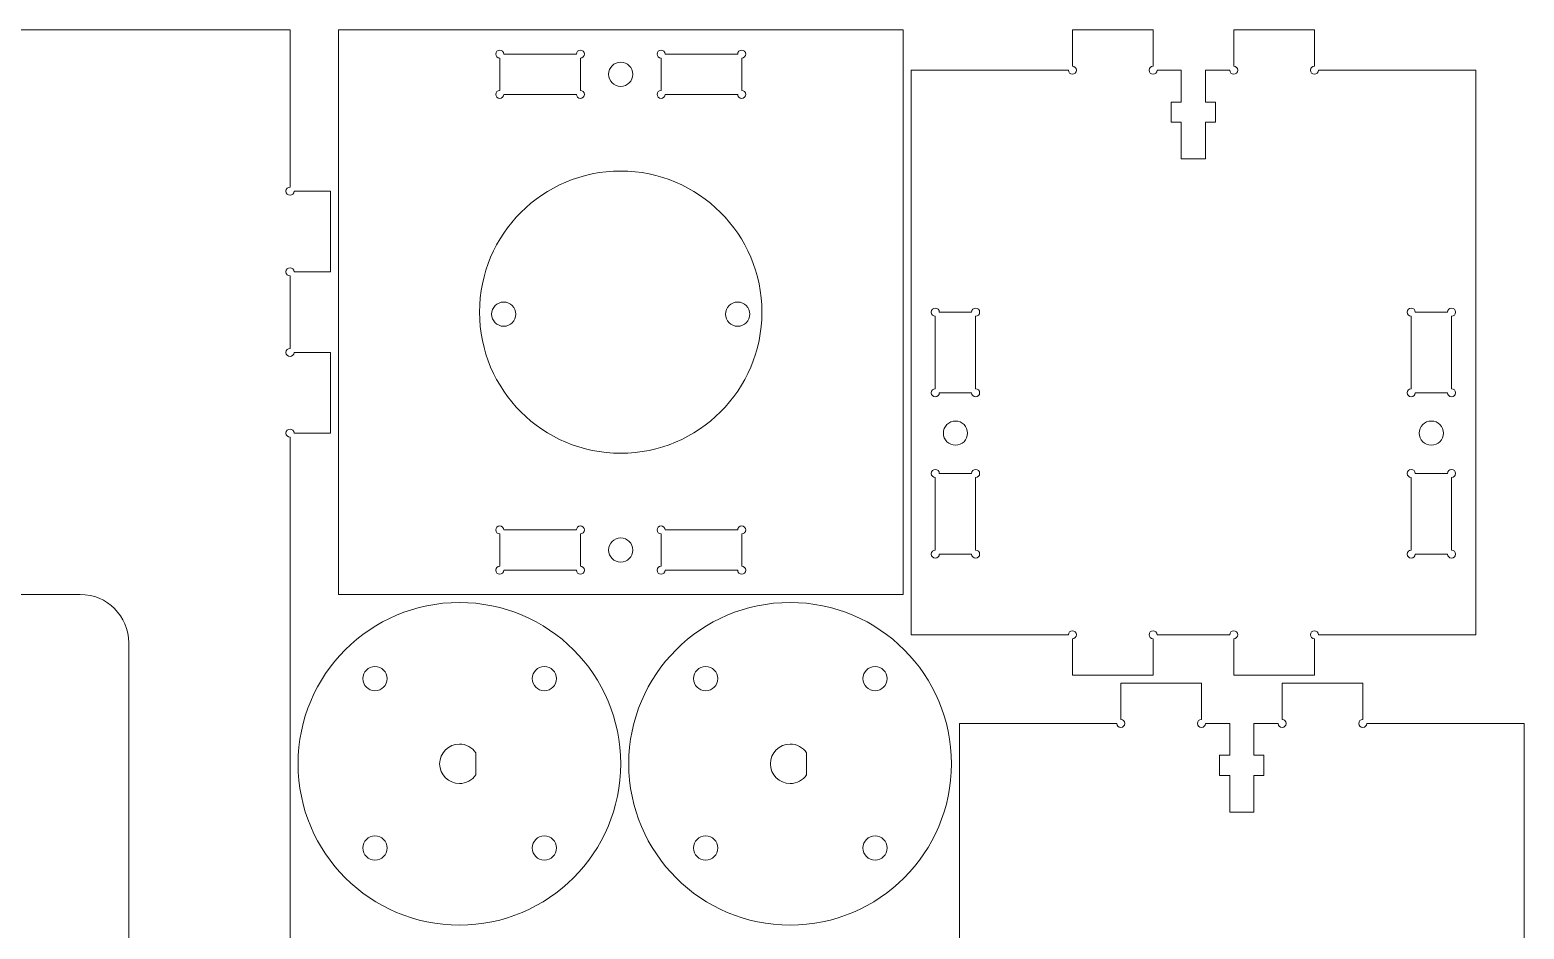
# Model space of a CAD drawing. Header units: millimetres. Extents: x -299 to 126, y -142 to 149.
# Drawn here: x -63.2 to 122, y 37.5 to 149 of the extents above; entities that cross this region are included whole.
import ezdxf

# ---------------------------------------------------------------- set-up
doc = ezdxf.new("R2010")
doc.units = ezdxf.units.MM
doc.header["$MEASUREMENT"] = 0
doc.layers.add('Layer 1', color=7, linetype='Continuous')

msp = doc.modelspace()

# ---------------------------------------------------------------- linework, layer by layer
at = {"layer": 'Layer 1', "color": 250, "lineweight": 9}
for centre, major_axis in [((-4.5, 113.75), (0, 1.5)), ((24.5, 113.75), (0, 1.5)), ((-10, 58), (0, 20)), ((31, 58), (0, 20)), ((-20.4651, 68.5612), (0, 1.5)), ((0.5349, 68.5612), (0, 1.5)), ((20.5349, 68.5612), (0, 1.5)), ((41.5349, 68.5612), (0, 1.5)), ((-20.4651, 47.5612), (0, 1.5)), ((0.5349, 47.5612), (0, 1.5)), ((20.5349, 47.5612), (0, 1.5)), ((41.5349, 47.5612), (0, 1.5))]:
    msp.add_ellipse(centre, major_axis=major_axis, ratio=1, dxfattribs=at)
for points, knots in [([(-156, -135), (-156, -135), (-144.599, -135), (-144.599, -135), (-144.599, -135), (-144.599, -135), (-139, -135), (-139, -135), (-139, -135), (-139, -135), (-136.5, -135), (-136.5, -135), (-136.5, -135), (-136.5, -135), (-133.5, -135), (-133.5, -135), (-133.5, -135), (-133.5, -135), (-131, -135), (-131, -135), (-131, -135), (-131, -135), (-124, -135), (-124, -135), (-124, -135), (-124, -135), (-121.5, -135), (-121.5, -135), (-121.5, -135), (-121.5, -135), (-101.5, -135), (-101.5, -135), (-101.5, -135), (-101.5, -135), (-85.5, -135), (-85.5, -135), (-85.5, -135), (-85.5, -135), (-65.5, -135), (-65.5, -135), (-65.5, -135), (-65.5, -135), (-31, -135), (-31, -135), (-31, -135), (-31, -135), (-31, -124), (-31, -124), (-31, -124), (-31, -124), (-31, -118), (-31, -118), (-31, -118), (-31, -118), (-31, -117), (-31, -117), (-31, -117), (-31, -117), (-31, -115.5), (-31, -115.5), (-31, -115.5), (-31.2761, -115.5), (-31.5, -115.2761), (-31.5, -115), (-31.5, -115), (-31.5, -114.7239), (-31.2761, -114.5), (-31, -114.5), (-31, -114.5), (-30.7239, -114.5), (-30.5, -114.7239), (-30.5, -115), (-30.5, -115), (-30.5, -115), (-26, -115), (-26, -115), (-26, -115), (-26, -115), (-26, -105), (-26, -105), (-26, -105), (-26, -105), (-30.5, -105), (-30.5, -105), (-30.5, -105), (-30.5, -105.2761), (-30.7239, -105.5), (-31, -105.5), (-31, -105.5), (-31.2761, -105.5), (-31.5, -105.2761), (-31.5, -105), (-31.5, -105), (-31.5, -104.7239), (-31.2761, -104.5), (-31, -104.5), (-31, -104.5), (-31, -104.5), (-31, -103), (-31, -103), (-31, -103), (-31, -103), (-31, -101.5), (-31, -101.5), (-31, -101.5), (-31, -101.5), (-31, -98.5), (-31, -98.5), (-31, -98.5), (-31, -98.5), (-31, -97), (-31, -97), (-31, -97), (-31, -97), (-31, -95.5), (-31, -95.5), (-31, -95.5), (-31.2761, -95.5), (-31.5, -95.2761), (-31.5, -95), (-31.5, -95), (-31.5, -94.7239), (-31.2761, -94.5), (-31, -94.5), (-31, -94.5), (-30.7239, -94.5), (-30.5, -94.7239), (-30.5, -95), (-30.5, -95), (-30.5, -95), (-26, -95), (-26, -95), (-26, -95), (-26, -95), (-26, -85), (-26, -85), (-26, -85), (-26, -85), (-30.5, -85), (-30.5, -85), (-30.5, -85), (-30.5, -85.2761), (-30.7239, -85.5), (-31, -85.5), (-31, -85.5), (-31.2761, -85.5), (-31.5, -85.2761), (-31.5, -85), (-31.5, -85), (-31.5, -84.7239), (-31.2761, -84.5), (-31, -84.5), (-31, -84.5), (-31, -84.5), (-31, -82), (-31, -82), (-31, -82), (-31, -82), (-31, -11), (-31, -11), (-31, -11), (-31, -11), (-31, -10), (-31, -10), (-31, -10), (-31, -10), (-31, -8.5), (-31, -8.5), (-31, -8.5), (-31.2761, -8.5), (-31.5, -8.2761), (-31.5, -8), (-31.5, -8), (-31.5, -7.7239), (-31.2761, -7.5), (-31, -7.5), (-31, -7.5), (-30.7239, -7.5), (-30.5, -7.7239), (-30.5, -8), (-30.5, -8), (-30.5, -8), (-26, -8), (-26, -8), (-26, -8), (-26, -8), (-26, 2), (-26, 2), (-26, 2), (-26, 2), (-30.5, 2), (-30.5, 2), (-30.5, 2), (-30.5, 1.7239), (-30.7239, 1.5), (-31, 1.5), (-31, 1.5), (-31.2761, 1.5), (-31.5, 1.7239), (-31.5, 2), (-31.5, 2), (-31.5, 2.2761), (-31.2761, 2.5), (-31, 2.5), (-31, 2.5), (-31, 2.5), (-31, 4), (-31, 4), (-31, 4), (-31, 4), (-31, 5.5), (-31, 5.5), (-31, 5.5), (-31, 5.5), (-31, 8.5), (-31, 8.5), (-31, 8.5), (-31, 8.5), (-31, 10), (-31, 10), (-31, 10), (-31, 10), (-31, 11.5), (-31, 11.5), (-31, 11.5), (-31.2761, 11.5), (-31.5, 11.7239), (-31.5, 12), (-31.5, 12), (-31.5, 12.2761), (-31.2761, 12.5), (-31, 12.5), (-31, 12.5), (-30.7239, 12.5), (-30.5, 12.2761), (-30.5, 12), (-30.5, 12), (-30.5, 12), (-26, 12), (-26, 12), (-26, 12), (-26, 12), (-26, 22), (-26, 22), (-26, 22), (-26, 22), (-30.5, 22), (-30.5, 22), (-30.5, 22), (-30.5, 21.7239), (-30.7239, 21.5), (-31, 21.5), (-31, 21.5), (-31.2761, 21.5), (-31.5, 21.7239), (-31.5, 22), (-31.5, 22), (-31.5, 22.2761), (-31.2761, 22.5), (-31, 22.5), (-31, 22.5), (-31, 22.5), (-31, 25), (-31, 25), (-31, 25), (-31, 25), (-31, 96), (-31, 96), (-31, 96), (-31, 96), (-31, 97), (-31, 97), (-31, 97), (-31, 97), (-31, 98.5), (-31, 98.5), (-31, 98.5), (-31.2761, 98.5), (-31.5, 98.7239), (-31.5, 99), (-31.5, 99), (-31.5, 99.2761), (-31.2761, 99.5), (-31, 99.5), (-31, 99.5), (-30.7239, 99.5), (-30.5, 99.2761), (-30.5, 99), (-30.5, 99), (-30.5, 99), (-26, 99), (-26, 99), (-26, 99), (-26, 99), (-26, 109), (-26, 109), (-26, 109), (-26, 109), (-30.5, 109), (-30.5, 109), (-30.5, 109), (-30.5, 108.7239), (-30.7239, 108.5), (-31, 108.5), (-31, 108.5), (-31.2761, 108.5), (-31.5, 108.7239), (-31.5, 109), (-31.5, 109), (-31.5, 109.2761), (-31.2761, 109.5), (-31, 109.5), (-31, 109.5), (-31, 109.5), (-31, 111), (-31, 111), (-31, 111), (-31, 111), (-31, 112.5), (-31, 112.5), (-31, 112.5), (-31, 112.5), (-31, 115.5), (-31, 115.5), (-31, 115.5), (-31, 115.5), (-31, 117), (-31, 117), (-31, 117), (-31, 117), (-31, 118.5), (-31, 118.5), (-31, 118.5), (-31.2761, 118.5), (-31.5, 118.7239), (-31.5, 119), (-31.5, 119), (-31.5, 119.2761), (-31.2761, 119.5), (-31, 119.5), (-31, 119.5), (-30.7239, 119.5), (-30.5, 119.2761), (-30.5, 119), (-30.5, 119), (-30.5, 119), (-26, 119), (-26, 119), (-26, 119), (-26, 119), (-26, 129), (-26, 129), (-26, 129), (-26, 129), (-30.5, 129), (-30.5, 129), (-30.5, 129), (-30.5, 128.7239), (-30.7239, 128.5), (-31, 128.5), (-31, 128.5), (-31.2761, 128.5), (-31.5, 128.7239), (-31.5, 129), (-31.5, 129), (-31.5, 129.2761), (-31.2761, 129.5), (-31, 129.5), (-31, 129.5), (-31, 129.5), (-31, 132), (-31, 132), (-31, 132), (-31, 132), (-31, 138), (-31, 138), (-31, 138), (-31, 138), (-31, 149), (-31, 149), (-31, 149), (-31, 149), (-65.5, 149), (-65.5, 149), (-65.5, 149), (-65.5, 149), (-85.5, 149), (-85.5, 149), (-85.5, 149), (-85.5, 149), (-101.5, 149), (-101.5, 149), (-101.5, 149), (-101.5, 149), (-121.5, 149), (-121.5, 149), (-121.5, 149), (-121.5, 149), (-127, 149), (-127, 149), (-127, 149), (-127, 149), (-131, 149), (-131, 149), (-131, 149), (-131, 149), (-133.5, 149), (-133.5, 149), (-133.5, 149), (-133.5, 149), (-136.5, 149), (-136.5, 149), (-136.5, 149), (-136.5, 149), (-139, 149), (-139, 149), (-139, 149), (-139, 149), (-142, 149), (-142, 149), (-142, 149), (-142, 149), (-156, 149), (-156, 149), (-156, 149), (-156, 149), (-156, 138), (-156, 138), (-156, 138), (-156, 138), (-156, 132), (-156, 132), (-156, 132), (-156, 132), (-156, 131), (-156, 131), (-156, 131), (-156, 131), (-156, 129.5), (-156, 129.5), (-156, 129.5), (-155.7239, 129.5), (-155.5, 129.2761), (-155.5, 129), (-155.5, 129), (-155.5, 128.7239), (-155.7239, 128.5), (-156, 128.5), (-156, 128.5), (-156.2761, 128.5), (-156.5, 128.7239), (-156.5, 129), (-156.5, 129), (-156.5, 129), (-161, 129), (-161, 129), (-161, 129), (-161, 129), (-161, 119), (-161, 119), (-161, 119), (-161, 119), (-156.5, 119), (-156.5, 119), (-156.5, 119), (-156.5, 119.2761), (-156.2761, 119.5), (-156, 119.5), (-156, 119.5), (-155.7239, 119.5), (-155.5, 119.2761), (-155.5, 119), (-155.5, 119), (-155.5, 118.7239), (-155.7239, 118.5), (-156, 118.5), (-156, 118.5), (-156, 118.5), (-156, 115.5), (-156, 115.5), (-156, 115.5), (-156, 115.5), (-152.0553, 115.5), (-152.0553, 115.5), (-152.0553, 115.5), (-152.0553, 115.5), (-152.0553, 116.75), (-152.0553, 116.75), (-152.0553, 116.75), (-152.0553, 116.75), (-149.5553, 116.75), (-149.5553, 116.75), (-149.5553, 116.75), (-149.5553, 116.75), (-149.5553, 115.5), (-149.5553, 115.5), (-149.5553, 115.5), (-149.5553, 115.5), (-145, 115.5), (-145, 115.5), (-145, 115.5), (-145, 115.5), (-145, 112.5), (-145, 112.5), (-145, 112.5), (-145, 112.5), (-149.5553, 112.5), (-149.5553, 112.5), (-149.5553, 112.5), (-149.5553, 112.5), (-149.5553, 111.25), (-149.5553, 111.25), (-149.5553, 111.25), (-149.5553, 111.25), (-152.0553, 111.25), (-152.0553, 111.25), (-152.0553, 111.25), (-152.0553, 111.25), (-152.0553, 112.5), (-152.0553, 112.5), (-152.0553, 112.5), (-152.0553, 112.5), (-156, 112.5), (-156, 112.5), (-156, 112.5), (-156, 112.5), (-156, 109.5), (-156, 109.5), (-156, 109.5), (-155.7239, 109.5), (-155.5, 109.2761), (-155.5, 109), (-155.5, 109), (-155.5, 108.7239), (-155.7239, 108.5), (-156, 108.5), (-156, 108.5), (-156.2761, 108.5), (-156.5, 108.7239), (-156.5, 109), (-156.5, 109), (-156.5, 109), (-161, 109), (-161, 109), (-161, 109), (-161, 109), (-161, 99), (-161, 99), (-161, 99), (-161, 99), (-156.5, 99), (-156.5, 99), (-156.5, 99), (-156.5, 99.2761), (-156.2761, 99.5), (-156, 99.5), (-156, 99.5), (-155.7239, 99.5), (-155.5, 99.2761), (-155.5, 99), (-155.5, 99), (-155.5, 98.7239), (-155.7239, 98.5), (-156, 98.5), (-156, 98.5), (-156, 98.5), (-156, 96), (-156, 96), (-156, 96), (-156, 96), (-156, 79), (-156, 79), (-156, 79), (-156, 79), (-57, 79), (-57, 79), (-57, 79), (-53.6869, 79), (-51, 76.3131), (-51, 73), (-51, 73), (-51, 73), (-51, -6), (-51, -6), (-51, -6), (-51, -9.3131), (-53.6869, -12), (-57, -12), (-57, -12), (-57, -12), (-156, -12), (-156, -12), (-156, -12), (-156, -12), (-180, -12), (-180, -12), (-180, -12), (-183.3131, -12), (-186, -14.6869), (-186, -18), (-186, -18), (-186, -18), (-186, -77), (-186, -77), (-186, -77), (-186, -80.3131), (-183.3131, -83), (-180, -83), (-180, -83), (-180, -83), (-163, -83), (-163, -83), (-163, -83), (-163, -83), (-158, -83), (-158, -83), (-158, -83), (-158, -83), (-156, -83), (-156, -83), (-156, -83), (-156, -83), (-156, -95), (-156, -95), (-156, -95), (-156, -95), (-156, -135), (-156, -135)], [0, 0, 0, 0, 0.00636943, 0.00636943, 0.00636943, 0.00636943, 0.01273885, 0.01273885, 0.01273885, 0.01273885, 0.01910828, 0.01910828, 0.01910828, 0.01910828, 0.02547771, 0.02547771, 0.02547771, 0.02547771, 0.03184713, 0.03184713, 0.03184713, 0.03184713, 0.03821656, 0.03821656, 0.03821656, 0.03821656, 0.04458599, 0.04458599, 0.04458599, 0.04458599, 0.05095541, 0.05095541, 0.05095541, 0.05095541, 0.05732484, 0.05732484, 0.05732484, 0.05732484, 0.06369427, 0.06369427, 0.06369427, 0.06369427, 0.07006369, 0.07006369, 0.07006369, 0.07006369, 0.07643312, 0.07643312, 0.07643312, 0.07643312, 0.08280255, 0.08280255, 0.08280255, 0.08280255, 0.08917197, 0.08917197, 0.08917197, 0.08917197, 0.0955414, 0.0955414, 0.0955414, 0.0955414, 0.10191083, 0.10191083, 0.10191083, 0.10191083, 0.10828025, 0.10828025, 0.10828025, 0.10828025, 0.11464968, 0.11464968, 0.11464968, 0.11464968, 0.12101911, 0.12101911, 0.12101911, 0.12101911, 0.12738854, 0.12738854, 0.12738854, 0.12738854, 0.13375796, 0.13375796, 0.13375796, 0.13375796, 0.14012739, 0.14012739, 0.14012739, 0.14012739, 0.14649682, 0.14649682, 0.14649682, 0.14649682, 0.15286624, 0.15286624, 0.15286624, 0.15286624, 0.15923567, 0.15923567, 0.15923567, 0.15923567, 0.1656051, 0.1656051, 0.1656051, 0.1656051, 0.17197452, 0.17197452, 0.17197452, 0.17197452, 0.17834395, 0.17834395, 0.17834395, 0.17834395, 0.18471338, 0.18471338, 0.18471338, 0.18471338, 0.1910828, 0.1910828, 0.1910828, 0.1910828, 0.19745223, 0.19745223, 0.19745223, 0.19745223, 0.20382166, 0.20382166, 0.20382166, 0.20382166, 0.21019108, 0.21019108, 0.21019108, 0.21019108, 0.21656051, 0.21656051, 0.21656051, 0.21656051, 0.22292994, 0.22292994, 0.22292994, 0.22292994, 0.22929936, 0.22929936, 0.22929936, 0.22929936, 0.23566879, 0.23566879, 0.23566879, 0.23566879, 0.24203822, 0.24203822, 0.24203822, 0.24203822, 0.24840764, 0.24840764, 0.24840764, 0.24840764, 0.25477707, 0.25477707, 0.25477707, 0.25477707, 0.2611465, 0.2611465, 0.2611465, 0.2611465, 0.26751592, 0.26751592, 0.26751592, 0.26751592, 0.27388535, 0.27388535, 0.27388535, 0.27388535, 0.28025478, 0.28025478, 0.28025478, 0.28025478, 0.2866242, 0.2866242, 0.2866242, 0.2866242, 0.29299363, 0.29299363, 0.29299363, 0.29299363, 0.29936306, 0.29936306, 0.29936306, 0.29936306, 0.30573248, 0.30573248, 0.30573248, 0.30573248, 0.31210191, 0.31210191, 0.31210191, 0.31210191, 0.31847134, 0.31847134, 0.31847134, 0.31847134, 0.32484076, 0.32484076, 0.32484076, 0.32484076, 0.33121019, 0.33121019, 0.33121019, 0.33121019, 0.33757962, 0.33757962, 0.33757962, 0.33757962, 0.34394904, 0.34394904, 0.34394904, 0.34394904, 0.35031847, 0.35031847, 0.35031847, 0.35031847, 0.3566879, 0.3566879, 0.3566879, 0.3566879, 0.36305732, 0.36305732, 0.36305732, 0.36305732, 0.36942675, 0.36942675, 0.36942675, 0.36942675, 0.37579618, 0.37579618, 0.37579618, 0.37579618, 0.38216561, 0.38216561, 0.38216561, 0.38216561, 0.38853503, 0.38853503, 0.38853503, 0.38853503, 0.39490446, 0.39490446, 0.39490446, 0.39490446, 0.40127389, 0.40127389, 0.40127389, 0.40127389, 0.40764331, 0.40764331, 0.40764331, 0.40764331, 0.41401274, 0.41401274, 0.41401274, 0.41401274, 0.42038217, 0.42038217, 0.42038217, 0.42038217, 0.42675159, 0.42675159, 0.42675159, 0.42675159, 0.43312102, 0.43312102, 0.43312102, 0.43312102, 0.43949045, 0.43949045, 0.43949045, 0.43949045, 0.44585987, 0.44585987, 0.44585987, 0.44585987, 0.4522293, 0.4522293, 0.4522293, 0.4522293, 0.45859873, 0.45859873, 0.45859873, 0.45859873, 0.46496815, 0.46496815, 0.46496815, 0.46496815, 0.47133758, 0.47133758, 0.47133758, 0.47133758, 0.47770701, 0.47770701, 0.47770701, 0.47770701, 0.48407643, 0.48407643, 0.48407643, 0.48407643, 0.49044586, 0.49044586, 0.49044586, 0.49044586, 0.49681529, 0.49681529, 0.49681529, 0.49681529, 0.50318471, 0.50318471, 0.50318471, 0.50318471, 0.50955414, 0.50955414, 0.50955414, 0.50955414, 0.51592357, 0.51592357, 0.51592357, 0.51592357, 0.52229299, 0.52229299, 0.52229299, 0.52229299, 0.52866242, 0.52866242, 0.52866242, 0.52866242, 0.53503185, 0.53503185, 0.53503185, 0.53503185, 0.54140127, 0.54140127, 0.54140127, 0.54140127, 0.5477707, 0.5477707, 0.5477707, 0.5477707, 0.55414013, 0.55414013, 0.55414013, 0.55414013, 0.56050955, 0.56050955, 0.56050955, 0.56050955, 0.56687898, 0.56687898, 0.56687898, 0.56687898, 0.57324841, 0.57324841, 0.57324841, 0.57324841, 0.57961783, 0.57961783, 0.57961783, 0.57961783, 0.58598726, 0.58598726, 0.58598726, 0.58598726, 0.59235669, 0.59235669, 0.59235669, 0.59235669, 0.59872611, 0.59872611, 0.59872611, 0.59872611, 0.60509554, 0.60509554, 0.60509554, 0.60509554, 0.61146497, 0.61146497, 0.61146497, 0.61146497, 0.61783439, 0.61783439, 0.61783439, 0.61783439, 0.62420382, 0.62420382, 0.62420382, 0.62420382, 0.63057325, 0.63057325, 0.63057325, 0.63057325, 0.63694268, 0.63694268, 0.63694268, 0.63694268, 0.6433121, 0.6433121, 0.6433121, 0.6433121, 0.64968153, 0.64968153, 0.64968153, 0.64968153, 0.65605096, 0.65605096, 0.65605096, 0.65605096, 0.66242038, 0.66242038, 0.66242038, 0.66242038, 0.66878981, 0.66878981, 0.66878981, 0.66878981, 0.67515924, 0.67515924, 0.67515924, 0.67515924, 0.68152866, 0.68152866, 0.68152866, 0.68152866, 0.68789809, 0.68789809, 0.68789809, 0.68789809, 0.69426752, 0.69426752, 0.69426752, 0.69426752, 0.70063694, 0.70063694, 0.70063694, 0.70063694, 0.70700637, 0.70700637, 0.70700637, 0.70700637, 0.7133758, 0.7133758, 0.7133758, 0.7133758, 0.71974522, 0.71974522, 0.71974522, 0.71974522, 0.72611465, 0.72611465, 0.72611465, 0.72611465, 0.73248408, 0.73248408, 0.73248408, 0.73248408, 0.7388535, 0.7388535, 0.7388535, 0.7388535, 0.74522293, 0.74522293, 0.74522293, 0.74522293, 0.75159236, 0.75159236, 0.75159236, 0.75159236, 0.75796178, 0.75796178, 0.75796178, 0.75796178, 0.76433121, 0.76433121, 0.76433121, 0.76433121, 0.77070064, 0.77070064, 0.77070064, 0.77070064, 0.77707006, 0.77707006, 0.77707006, 0.77707006, 0.78343949, 0.78343949, 0.78343949, 0.78343949, 0.78980892, 0.78980892, 0.78980892, 0.78980892, 0.79617834, 0.79617834, 0.79617834, 0.79617834, 0.80254777, 0.80254777, 0.80254777, 0.80254777, 0.8089172, 0.8089172, 0.8089172, 0.8089172, 0.81528662, 0.81528662, 0.81528662, 0.81528662, 0.82165605, 0.82165605, 0.82165605, 0.82165605, 0.82802548, 0.82802548, 0.82802548, 0.82802548, 0.8343949, 0.8343949, 0.8343949, 0.8343949, 0.84076433, 0.84076433, 0.84076433, 0.84076433, 0.84713376, 0.84713376, 0.84713376, 0.84713376, 0.85350318, 0.85350318, 0.85350318, 0.85350318, 0.85987261, 0.85987261, 0.85987261, 0.85987261, 0.86624204, 0.86624204, 0.86624204, 0.86624204, 0.87261146, 0.87261146, 0.87261146, 0.87261146, 0.87898089, 0.87898089, 0.87898089, 0.87898089, 0.88535032, 0.88535032, 0.88535032, 0.88535032, 0.89171975, 0.89171975, 0.89171975, 0.89171975, 0.89808917, 0.89808917, 0.89808917, 0.89808917, 0.9044586, 0.9044586, 0.9044586, 0.9044586, 0.91082803, 0.91082803, 0.91082803, 0.91082803, 0.91719745, 0.91719745, 0.91719745, 0.91719745, 0.92356688, 0.92356688, 0.92356688, 0.92356688, 0.92993631, 0.92993631, 0.92993631, 0.92993631, 0.93630573, 0.93630573, 0.93630573, 0.93630573, 0.94267516, 0.94267516, 0.94267516, 0.94267516, 0.94904459, 0.94904459, 0.94904459, 0.94904459, 0.95541401, 0.95541401, 0.95541401, 0.95541401, 0.96178344, 0.96178344, 0.96178344, 0.96178344, 0.96815287, 0.96815287, 0.96815287, 0.96815287, 0.97452229, 0.97452229, 0.97452229, 0.97452229, 0.98089172, 0.98089172, 0.98089172, 0.98089172, 0.98726115, 0.98726115, 0.98726115, 0.98726115, 0.99363057, 0.99363057, 0.99363057, 0.99363057, 1, 1, 1, 1]), ([(-8, 79), (-8, 79), (-25, 79), (-25, 79), (-25, 79), (-25, 79), (-25, 149), (-25, 149), (-25, 149), (-25, 149), (-8, 149), (-8, 149), (-8, 149), (-8, 149), (28, 149), (28, 149), (28, 149), (28, 149), (45, 149), (45, 149), (45, 149), (45, 149), (45, 138), (45, 138), (45, 138), (45, 138), (45, 132), (45, 132), (45, 132), (45, 132), (45, 96), (45, 96), (45, 96), (45, 96), (45, 90), (45, 90), (45, 90), (45, 90), (45, 79), (45, 79), (45, 79), (45, 79), (28, 79), (28, 79), (28, 79), (28, 79), (-8, 79), (-8, 79)], [0, 0, 0, 0, 0.08333333, 0.08333333, 0.08333333, 0.08333333, 0.16666667, 0.16666667, 0.16666667, 0.16666667, 0.25, 0.25, 0.25, 0.25, 0.33333333, 0.33333333, 0.33333333, 0.33333333, 0.41666667, 0.41666667, 0.41666667, 0.41666667, 0.5, 0.5, 0.5, 0.5, 0.58333333, 0.58333333, 0.58333333, 0.58333333, 0.66666667, 0.66666667, 0.66666667, 0.66666667, 0.75, 0.75, 0.75, 0.75, 0.83333333, 0.83333333, 0.83333333, 0.83333333, 0.91666667, 0.91666667, 0.91666667, 0.91666667, 1, 1, 1, 1]), ([(116, 137), (116, 137), (116, 144), (116, 144), (116, 144), (116, 144), (99, 144), (99, 144), (99, 144), (99, 144), (98, 144), (98, 144), (98, 144), (98, 144), (96.5, 144), (96.5, 144), (96.5, 144), (96.5, 143.7239), (96.2761, 143.5), (96, 143.5), (96, 143.5), (95.7239, 143.5), (95.5, 143.7239), (95.5, 144), (95.5, 144), (95.5, 144.2761), (95.7239, 144.5), (96, 144.5), (96, 144.5), (96, 144.5), (96, 149), (96, 149), (96, 149), (96, 149), (86, 149), (86, 149), (86, 149), (86, 149), (86, 144.5), (86, 144.5), (86, 144.5), (86.2761, 144.5), (86.5, 144.2761), (86.5, 144), (86.5, 144), (86.5, 143.7239), (86.2761, 143.5), (86, 143.5), (86, 143.5), (85.7239, 143.5), (85.5, 143.7239), (85.5, 144), (85.5, 144), (85.5, 144), (82.5, 144), (82.5, 144), (82.5, 144), (82.5, 144), (82.5, 140.0553), (82.5, 140.0553), (82.5, 140.0553), (82.5, 140.0553), (83.75, 140.0553), (83.75, 140.0553), (83.75, 140.0553), (83.75, 140.0553), (83.75, 137.5553), (83.75, 137.5553), (83.75, 137.5553), (83.75, 137.5553), (82.5, 137.5553), (82.5, 137.5553), (82.5, 137.5553), (82.5, 137.5553), (82.5, 133), (82.5, 133), (82.5, 133), (82.5, 133), (79.5, 133), (79.5, 133), (79.5, 133), (79.5, 133), (79.5, 137.5553), (79.5, 137.5553), (79.5, 137.5553), (79.5, 137.5553), (78.25, 137.5553), (78.25, 137.5553), (78.25, 137.5553), (78.25, 137.5553), (78.25, 140.0553), (78.25, 140.0553), (78.25, 140.0553), (78.25, 140.0553), (79.5, 140.0553), (79.5, 140.0553), (79.5, 140.0553), (79.5, 140.0553), (79.5, 144), (79.5, 144), (79.5, 144), (79.5, 144), (76.5, 144), (76.5, 144), (76.5, 144), (76.5, 143.7239), (76.2761, 143.5), (76, 143.5), (76, 143.5), (75.7239, 143.5), (75.5, 143.7239), (75.5, 144), (75.5, 144), (75.5, 144.2761), (75.7239, 144.5), (76, 144.5), (76, 144.5), (76, 144.5), (76, 149), (76, 149), (76, 149), (76, 149), (66, 149), (66, 149), (66, 149), (66, 149), (66, 144.5), (66, 144.5), (66, 144.5), (66.2761, 144.5), (66.5, 144.2761), (66.5, 144), (66.5, 144), (66.5, 143.7239), (66.2761, 143.5), (66, 143.5), (66, 143.5), (65.7239, 143.5), (65.5, 143.7239), (65.5, 144), (65.5, 144), (65.5, 144), (63, 144), (63, 144), (63, 144), (63, 144), (46, 144), (46, 144), (46, 144), (46, 144), (46, 137), (46, 137), (46, 137), (46, 137), (46, 117), (46, 117), (46, 117), (46, 117), (46, 101), (46, 101), (46, 101), (46, 101), (46, 81), (46, 81), (46, 81), (46, 81), (46, 74), (46, 74), (46, 74), (46, 74), (63, 74), (63, 74), (63, 74), (63, 74), (64, 74), (64, 74), (64, 74), (64, 74), (65.5, 74), (65.5, 74), (65.5, 74), (65.5, 74.2761), (65.7239, 74.5), (66, 74.5), (66, 74.5), (66.2761, 74.5), (66.5, 74.2761), (66.5, 74), (66.5, 74), (66.5, 73.7239), (66.2761, 73.5), (66, 73.5), (66, 73.5), (66, 73.5), (66, 69), (66, 69), (66, 69), (66, 69), (76, 69), (76, 69), (76, 69), (76, 69), (76, 73.5), (76, 73.5), (76, 73.5), (75.7239, 73.5), (75.5, 73.7239), (75.5, 74), (75.5, 74), (75.5, 74.2761), (75.7239, 74.5), (76, 74.5), (76, 74.5), (76.2761, 74.5), (76.5, 74.2761), (76.5, 74), (76.5, 74), (76.5, 74), (78, 74), (78, 74), (78, 74), (78, 74), (79.5, 74), (79.5, 74), (79.5, 74), (79.5, 74), (82.5, 74), (82.5, 74), (82.5, 74), (82.5, 74), (84, 74), (84, 74), (84, 74), (84, 74), (85.5, 74), (85.5, 74), (85.5, 74), (85.5, 74.2761), (85.7239, 74.5), (86, 74.5), (86, 74.5), (86.2761, 74.5), (86.5, 74.2761), (86.5, 74), (86.5, 74), (86.5, 73.7239), (86.2761, 73.5), (86, 73.5), (86, 73.5), (86, 73.5), (86, 69), (86, 69), (86, 69), (86, 69), (96, 69), (96, 69), (96, 69), (96, 69), (96, 73.5), (96, 73.5), (96, 73.5), (95.7239, 73.5), (95.5, 73.7239), (95.5, 74), (95.5, 74), (95.5, 74.2761), (95.7239, 74.5), (96, 74.5), (96, 74.5), (96.2761, 74.5), (96.5, 74.2761), (96.5, 74), (96.5, 74), (96.5, 74), (99, 74), (99, 74), (99, 74), (99, 74), (116, 74), (116, 74), (116, 74), (116, 74), (116, 81), (116, 81), (116, 81), (116, 81), (116, 101), (116, 101), (116, 101), (116, 101), (116, 117), (116, 117), (116, 117), (116, 117), (116, 137), (116, 137)], [0, 0, 0, 0, 0.01351351, 0.01351351, 0.01351351, 0.01351351, 0.02702703, 0.02702703, 0.02702703, 0.02702703, 0.04054054, 0.04054054, 0.04054054, 0.04054054, 0.05405405, 0.05405405, 0.05405405, 0.05405405, 0.06756757, 0.06756757, 0.06756757, 0.06756757, 0.08108108, 0.08108108, 0.08108108, 0.08108108, 0.09459459, 0.09459459, 0.09459459, 0.09459459, 0.10810811, 0.10810811, 0.10810811, 0.10810811, 0.12162162, 0.12162162, 0.12162162, 0.12162162, 0.13513514, 0.13513514, 0.13513514, 0.13513514, 0.14864865, 0.14864865, 0.14864865, 0.14864865, 0.16216216, 0.16216216, 0.16216216, 0.16216216, 0.17567568, 0.17567568, 0.17567568, 0.17567568, 0.18918919, 0.18918919, 0.18918919, 0.18918919, 0.2027027, 0.2027027, 0.2027027, 0.2027027, 0.21621622, 0.21621622, 0.21621622, 0.21621622, 0.22972973, 0.22972973, 0.22972973, 0.22972973, 0.24324324, 0.24324324, 0.24324324, 0.24324324, 0.25675676, 0.25675676, 0.25675676, 0.25675676, 0.27027027, 0.27027027, 0.27027027, 0.27027027, 0.28378378, 0.28378378, 0.28378378, 0.28378378, 0.2972973, 0.2972973, 0.2972973, 0.2972973, 0.31081081, 0.31081081, 0.31081081, 0.31081081, 0.32432432, 0.32432432, 0.32432432, 0.32432432, 0.33783784, 0.33783784, 0.33783784, 0.33783784, 0.35135135, 0.35135135, 0.35135135, 0.35135135, 0.36486486, 0.36486486, 0.36486486, 0.36486486, 0.37837838, 0.37837838, 0.37837838, 0.37837838, 0.39189189, 0.39189189, 0.39189189, 0.39189189, 0.40540541, 0.40540541, 0.40540541, 0.40540541, 0.41891892, 0.41891892, 0.41891892, 0.41891892, 0.43243243, 0.43243243, 0.43243243, 0.43243243, 0.44594595, 0.44594595, 0.44594595, 0.44594595, 0.45945946, 0.45945946, 0.45945946, 0.45945946, 0.47297297, 0.47297297, 0.47297297, 0.47297297, 0.48648649, 0.48648649, 0.48648649, 0.48648649, 0.5, 0.5, 0.5, 0.5, 0.51351351, 0.51351351, 0.51351351, 0.51351351, 0.52702703, 0.52702703, 0.52702703, 0.52702703, 0.54054054, 0.54054054, 0.54054054, 0.54054054, 0.55405405, 0.55405405, 0.55405405, 0.55405405, 0.56756757, 0.56756757, 0.56756757, 0.56756757, 0.58108108, 0.58108108, 0.58108108, 0.58108108, 0.59459459, 0.59459459, 0.59459459, 0.59459459, 0.60810811, 0.60810811, 0.60810811, 0.60810811, 0.62162162, 0.62162162, 0.62162162, 0.62162162, 0.63513514, 0.63513514, 0.63513514, 0.63513514, 0.64864865, 0.64864865, 0.64864865, 0.64864865, 0.66216216, 0.66216216, 0.66216216, 0.66216216, 0.67567568, 0.67567568, 0.67567568, 0.67567568, 0.68918919, 0.68918919, 0.68918919, 0.68918919, 0.7027027, 0.7027027, 0.7027027, 0.7027027, 0.71621622, 0.71621622, 0.71621622, 0.71621622, 0.72972973, 0.72972973, 0.72972973, 0.72972973, 0.74324324, 0.74324324, 0.74324324, 0.74324324, 0.75675676, 0.75675676, 0.75675676, 0.75675676, 0.77027027, 0.77027027, 0.77027027, 0.77027027, 0.78378378, 0.78378378, 0.78378378, 0.78378378, 0.7972973, 0.7972973, 0.7972973, 0.7972973, 0.81081081, 0.81081081, 0.81081081, 0.81081081, 0.82432432, 0.82432432, 0.82432432, 0.82432432, 0.83783784, 0.83783784, 0.83783784, 0.83783784, 0.85135135, 0.85135135, 0.85135135, 0.85135135, 0.86486486, 0.86486486, 0.86486486, 0.86486486, 0.87837838, 0.87837838, 0.87837838, 0.87837838, 0.89189189, 0.89189189, 0.89189189, 0.89189189, 0.90540541, 0.90540541, 0.90540541, 0.90540541, 0.91891892, 0.91891892, 0.91891892, 0.91891892, 0.93243243, 0.93243243, 0.93243243, 0.93243243, 0.94594595, 0.94594595, 0.94594595, 0.94594595, 0.95945946, 0.95945946, 0.95945946, 0.95945946, 0.97297297, 0.97297297, 0.97297297, 0.97297297, 0.98648649, 0.98648649, 0.98648649, 0.98648649, 1, 1, 1, 1]), ([(-5, 140.5), (-5.2761, 140.5), (-5.5, 140.7239), (-5.5, 141), (-5.5, 141), (-5.5, 141.2761), (-5.2761, 141.5), (-5, 141.5), (-5, 141.5), (-5, 141.5), (-5, 145.5), (-5, 145.5), (-5, 145.5), (-5.2761, 145.5), (-5.5, 145.7239), (-5.5, 146), (-5.5, 146), (-5.5, 146.2761), (-5.2761, 146.5), (-5, 146.5), (-5, 146.5), (-4.7239, 146.5), (-4.5, 146.2761), (-4.5, 146), (-4.5, 146), (-4.5, 146), (4.5, 146), (4.5, 146), (4.5, 146), (4.5, 146.2761), (4.7239, 146.5), (5, 146.5), (5, 146.5), (5.2761, 146.5), (5.5, 146.2761), (5.5, 146), (5.5, 146), (5.5, 145.7239), (5.2761, 145.5), (5, 145.5), (5, 145.5), (5, 145.5), (5, 141.5), (5, 141.5), (5, 141.5), (5.2761, 141.5), (5.5, 141.2761), (5.5, 141), (5.5, 141), (5.5, 140.7239), (5.2761, 140.5), (5, 140.5), (5, 140.5), (4.7239, 140.5), (4.5, 140.7239), (4.5, 141), (4.5, 141), (4.5, 141), (-4.5, 141), (-4.5, 141), (-4.5, 141), (-4.5, 140.7239), (-4.7239, 140.5), (-5, 140.5)], [0, 0, 0, 0, 0.0625, 0.0625, 0.0625, 0.0625, 0.125, 0.125, 0.125, 0.125, 0.1875, 0.1875, 0.1875, 0.1875, 0.25, 0.25, 0.25, 0.25, 0.3125, 0.3125, 0.3125, 0.3125, 0.375, 0.375, 0.375, 0.375, 0.4375, 0.4375, 0.4375, 0.4375, 0.5, 0.5, 0.5, 0.5, 0.5625, 0.5625, 0.5625, 0.5625, 0.625, 0.625, 0.625, 0.625, 0.6875, 0.6875, 0.6875, 0.6875, 0.75, 0.75, 0.75, 0.75, 0.8125, 0.8125, 0.8125, 0.8125, 0.875, 0.875, 0.875, 0.875, 0.9375, 0.9375, 0.9375, 0.9375, 1, 1, 1, 1]), ([(15, 140.5), (14.7239, 140.5), (14.5, 140.7239), (14.5, 141), (14.5, 141), (14.5, 141.2761), (14.7239, 141.5), (15, 141.5), (15, 141.5), (15, 141.5), (15, 145.5), (15, 145.5), (15, 145.5), (14.7239, 145.5), (14.5, 145.7239), (14.5, 146), (14.5, 146), (14.5, 146.2761), (14.7239, 146.5), (15, 146.5), (15, 146.5), (15.2761, 146.5), (15.5, 146.2761), (15.5, 146), (15.5, 146), (15.5, 146), (24.5, 146), (24.5, 146), (24.5, 146), (24.5, 146.2761), (24.7239, 146.5), (25, 146.5), (25, 146.5), (25.2761, 146.5), (25.5, 146.2761), (25.5, 146), (25.5, 146), (25.5, 145.7239), (25.2761, 145.5), (25, 145.5), (25, 145.5), (25, 145.5), (25, 141.5), (25, 141.5), (25, 141.5), (25.2761, 141.5), (25.5, 141.2761), (25.5, 141), (25.5, 141), (25.5, 140.7239), (25.2761, 140.5), (25, 140.5), (25, 140.5), (24.7239, 140.5), (24.5, 140.7239), (24.5, 141), (24.5, 141), (24.5, 141), (15.5, 141), (15.5, 141), (15.5, 141), (15.5, 140.7239), (15.2761, 140.5), (15, 140.5)], [0, 0, 0, 0, 0.0625, 0.0625, 0.0625, 0.0625, 0.125, 0.125, 0.125, 0.125, 0.1875, 0.1875, 0.1875, 0.1875, 0.25, 0.25, 0.25, 0.25, 0.3125, 0.3125, 0.3125, 0.3125, 0.375, 0.375, 0.375, 0.375, 0.4375, 0.4375, 0.4375, 0.4375, 0.5, 0.5, 0.5, 0.5, 0.5625, 0.5625, 0.5625, 0.5625, 0.625, 0.625, 0.625, 0.625, 0.6875, 0.6875, 0.6875, 0.6875, 0.75, 0.75, 0.75, 0.75, 0.8125, 0.8125, 0.8125, 0.8125, 0.875, 0.875, 0.875, 0.875, 0.9375, 0.9375, 0.9375, 0.9375, 1, 1, 1, 1]), ([(10, 145), (10.8283, 145), (11.5, 144.3283), (11.5, 143.5), (11.5, 143.5), (11.5, 142.6717), (10.8283, 142), (10, 142), (10, 142), (9.1717, 142), (8.5, 142.6717), (8.5, 143.5), (8.5, 143.5), (8.5, 144.3283), (9.1717, 145), (10, 145)], [0, 0, 0, 0, 0.25, 0.25, 0.25, 0.25, 0.5, 0.5, 0.5, 0.5, 0.75, 0.75, 0.75, 0.75, 1, 1, 1, 1]), ([(10, 131.5), (19.6633, 131.5), (27.5, 123.6632), (27.5, 113.9998), (27.5, 113.9998), (27.5, 104.3367), (19.6633, 96.5), (10, 96.5), (10, 96.5), (0.3367, 96.5), (-7.5, 104.3367), (-7.5, 113.9998), (-7.5, 113.9998), (-7.5, 123.6632), (0.3367, 131.5), (10, 131.5)], [0, 0, 0, 0, 0.25, 0.25, 0.25, 0.25, 0.5, 0.5, 0.5, 0.5, 0.75, 0.75, 0.75, 0.75, 1, 1, 1, 1]), ([(54.5, 104), (54.5, 103.7239), (54.2761, 103.5), (54, 103.5), (54, 103.5), (53.7239, 103.5), (53.5, 103.7239), (53.5, 104), (53.5, 104), (53.5, 104), (49.5, 104), (49.5, 104), (49.5, 104), (49.5, 103.7239), (49.2761, 103.5), (49, 103.5), (49, 103.5), (48.7239, 103.5), (48.5, 103.7239), (48.5, 104), (48.5, 104), (48.5, 104.2761), (48.7239, 104.5), (49, 104.5), (49, 104.5), (49, 104.5), (49, 113.5), (49, 113.5), (49, 113.5), (48.7239, 113.5), (48.5, 113.7239), (48.5, 114), (48.5, 114), (48.5, 114.2761), (48.7239, 114.5), (49, 114.5), (49, 114.5), (49.2761, 114.5), (49.5, 114.2761), (49.5, 114), (49.5, 114), (49.5, 114), (53.5, 114), (53.5, 114), (53.5, 114), (53.5, 114.2761), (53.7239, 114.5), (54, 114.5), (54, 114.5), (54.2761, 114.5), (54.5, 114.2761), (54.5, 114), (54.5, 114), (54.5, 113.7239), (54.2761, 113.5), (54, 113.5), (54, 113.5), (54, 113.5), (54, 104.5), (54, 104.5), (54, 104.5), (54.2761, 104.5), (54.5, 104.2761), (54.5, 104)], [0, 0, 0, 0, 0.0625, 0.0625, 0.0625, 0.0625, 0.125, 0.125, 0.125, 0.125, 0.1875, 0.1875, 0.1875, 0.1875, 0.25, 0.25, 0.25, 0.25, 0.3125, 0.3125, 0.3125, 0.3125, 0.375, 0.375, 0.375, 0.375, 0.4375, 0.4375, 0.4375, 0.4375, 0.5, 0.5, 0.5, 0.5, 0.5625, 0.5625, 0.5625, 0.5625, 0.625, 0.625, 0.625, 0.625, 0.6875, 0.6875, 0.6875, 0.6875, 0.75, 0.75, 0.75, 0.75, 0.8125, 0.8125, 0.8125, 0.8125, 0.875, 0.875, 0.875, 0.875, 0.9375, 0.9375, 0.9375, 0.9375, 1, 1, 1, 1]), ([(113.5, 104), (113.5, 103.7239), (113.2761, 103.5), (113, 103.5), (113, 103.5), (112.7239, 103.5), (112.5, 103.7239), (112.5, 104), (112.5, 104), (112.5, 104), (108.5, 104), (108.5, 104), (108.5, 104), (108.5, 103.7239), (108.2761, 103.5), (108, 103.5), (108, 103.5), (107.7239, 103.5), (107.5, 103.7239), (107.5, 104), (107.5, 104), (107.5, 104.2761), (107.7239, 104.5), (108, 104.5), (108, 104.5), (108, 104.5), (108, 113.5), (108, 113.5), (108, 113.5), (107.7239, 113.5), (107.5, 113.7239), (107.5, 114), (107.5, 114), (107.5, 114.2761), (107.7239, 114.5), (108, 114.5), (108, 114.5), (108.2761, 114.5), (108.5, 114.2761), (108.5, 114), (108.5, 114), (108.5, 114), (112.5, 114), (112.5, 114), (112.5, 114), (112.5, 114.2761), (112.7239, 114.5), (113, 114.5), (113, 114.5), (113.2761, 114.5), (113.5, 114.2761), (113.5, 114), (113.5, 114), (113.5, 113.7239), (113.2761, 113.5), (113, 113.5), (113, 113.5), (113, 113.5), (113, 104.5), (113, 104.5), (113, 104.5), (113.2761, 104.5), (113.5, 104.2761), (113.5, 104)], [0, 0, 0, 0, 0.0625, 0.0625, 0.0625, 0.0625, 0.125, 0.125, 0.125, 0.125, 0.1875, 0.1875, 0.1875, 0.1875, 0.25, 0.25, 0.25, 0.25, 0.3125, 0.3125, 0.3125, 0.3125, 0.375, 0.375, 0.375, 0.375, 0.4375, 0.4375, 0.4375, 0.4375, 0.5, 0.5, 0.5, 0.5, 0.5625, 0.5625, 0.5625, 0.5625, 0.625, 0.625, 0.625, 0.625, 0.6875, 0.6875, 0.6875, 0.6875, 0.75, 0.75, 0.75, 0.75, 0.8125, 0.8125, 0.8125, 0.8125, 0.875, 0.875, 0.875, 0.875, 0.9375, 0.9375, 0.9375, 0.9375, 1, 1, 1, 1]), ([(50, 99), (50, 99.8283), (50.6717, 100.5), (51.5, 100.5), (51.5, 100.5), (52.3283, 100.5), (53, 99.8283), (53, 99), (53, 99), (53, 98.1717), (52.3283, 97.5), (51.5, 97.5), (51.5, 97.5), (50.6717, 97.5), (50, 98.1717), (50, 99)], [0, 0, 0, 0, 0.25, 0.25, 0.25, 0.25, 0.5, 0.5, 0.5, 0.5, 0.75, 0.75, 0.75, 0.75, 1, 1, 1, 1]), ([(109, 99), (109, 99.8283), (109.6717, 100.5), (110.5, 100.5), (110.5, 100.5), (111.3283, 100.5), (112, 99.8283), (112, 99), (112, 99), (112, 98.1717), (111.3283, 97.5), (110.5, 97.5), (110.5, 97.5), (109.6717, 97.5), (109, 98.1717), (109, 99)], [0, 0, 0, 0, 0.25, 0.25, 0.25, 0.25, 0.5, 0.5, 0.5, 0.5, 0.75, 0.75, 0.75, 0.75, 1, 1, 1, 1]), ([(54.5, 84), (54.5, 83.7239), (54.2761, 83.5), (54, 83.5), (54, 83.5), (53.7239, 83.5), (53.5, 83.7239), (53.5, 84), (53.5, 84), (53.5, 84), (49.5, 84), (49.5, 84), (49.5, 84), (49.5, 83.7239), (49.2761, 83.5), (49, 83.5), (49, 83.5), (48.7239, 83.5), (48.5, 83.7239), (48.5, 84), (48.5, 84), (48.5, 84.2761), (48.7239, 84.5), (49, 84.5), (49, 84.5), (49, 84.5), (49, 93.5), (49, 93.5), (49, 93.5), (48.7239, 93.5), (48.5, 93.7239), (48.5, 94), (48.5, 94), (48.5, 94.2761), (48.7239, 94.5), (49, 94.5), (49, 94.5), (49.2761, 94.5), (49.5, 94.2761), (49.5, 94), (49.5, 94), (49.5, 94), (53.5, 94), (53.5, 94), (53.5, 94), (53.5, 94.2761), (53.7239, 94.5), (54, 94.5), (54, 94.5), (54.2761, 94.5), (54.5, 94.2761), (54.5, 94), (54.5, 94), (54.5, 93.7239), (54.2761, 93.5), (54, 93.5), (54, 93.5), (54, 93.5), (54, 84.5), (54, 84.5), (54, 84.5), (54.2761, 84.5), (54.5, 84.2761), (54.5, 84)], [0, 0, 0, 0, 0.0625, 0.0625, 0.0625, 0.0625, 0.125, 0.125, 0.125, 0.125, 0.1875, 0.1875, 0.1875, 0.1875, 0.25, 0.25, 0.25, 0.25, 0.3125, 0.3125, 0.3125, 0.3125, 0.375, 0.375, 0.375, 0.375, 0.4375, 0.4375, 0.4375, 0.4375, 0.5, 0.5, 0.5, 0.5, 0.5625, 0.5625, 0.5625, 0.5625, 0.625, 0.625, 0.625, 0.625, 0.6875, 0.6875, 0.6875, 0.6875, 0.75, 0.75, 0.75, 0.75, 0.8125, 0.8125, 0.8125, 0.8125, 0.875, 0.875, 0.875, 0.875, 0.9375, 0.9375, 0.9375, 0.9375, 1, 1, 1, 1]), ([(113.5, 84), (113.5, 83.7239), (113.2761, 83.5), (113, 83.5), (113, 83.5), (112.7239, 83.5), (112.5, 83.7239), (112.5, 84), (112.5, 84), (112.5, 84), (108.5, 84), (108.5, 84), (108.5, 84), (108.5, 83.7239), (108.2761, 83.5), (108, 83.5), (108, 83.5), (107.7239, 83.5), (107.5, 83.7239), (107.5, 84), (107.5, 84), (107.5, 84.2761), (107.7239, 84.5), (108, 84.5), (108, 84.5), (108, 84.5), (108, 93.5), (108, 93.5), (108, 93.5), (107.7239, 93.5), (107.5, 93.7239), (107.5, 94), (107.5, 94), (107.5, 94.2761), (107.7239, 94.5), (108, 94.5), (108, 94.5), (108.2761, 94.5), (108.5, 94.2761), (108.5, 94), (108.5, 94), (108.5, 94), (112.5, 94), (112.5, 94), (112.5, 94), (112.5, 94.2761), (112.7239, 94.5), (113, 94.5), (113, 94.5), (113.2761, 94.5), (113.5, 94.2761), (113.5, 94), (113.5, 94), (113.5, 93.7239), (113.2761, 93.5), (113, 93.5), (113, 93.5), (113, 93.5), (113, 84.5), (113, 84.5), (113, 84.5), (113.2761, 84.5), (113.5, 84.2761), (113.5, 84)], [0, 0, 0, 0, 0.0625, 0.0625, 0.0625, 0.0625, 0.125, 0.125, 0.125, 0.125, 0.1875, 0.1875, 0.1875, 0.1875, 0.25, 0.25, 0.25, 0.25, 0.3125, 0.3125, 0.3125, 0.3125, 0.375, 0.375, 0.375, 0.375, 0.4375, 0.4375, 0.4375, 0.4375, 0.5, 0.5, 0.5, 0.5, 0.5625, 0.5625, 0.5625, 0.5625, 0.625, 0.625, 0.625, 0.625, 0.6875, 0.6875, 0.6875, 0.6875, 0.75, 0.75, 0.75, 0.75, 0.8125, 0.8125, 0.8125, 0.8125, 0.875, 0.875, 0.875, 0.875, 0.9375, 0.9375, 0.9375, 0.9375, 1, 1, 1, 1]), ([(-5, 81.5), (-5.2761, 81.5), (-5.5, 81.7239), (-5.5, 82), (-5.5, 82), (-5.5, 82.2761), (-5.2761, 82.5), (-5, 82.5), (-5, 82.5), (-5, 82.5), (-5, 86.5), (-5, 86.5), (-5, 86.5), (-5.2761, 86.5), (-5.5, 86.7239), (-5.5, 87), (-5.5, 87), (-5.5, 87.2761), (-5.2761, 87.5), (-5, 87.5), (-5, 87.5), (-4.7239, 87.5), (-4.5, 87.2761), (-4.5, 87), (-4.5, 87), (-4.5, 87), (4.5, 87), (4.5, 87), (4.5, 87), (4.5, 87.2761), (4.7239, 87.5), (5, 87.5), (5, 87.5), (5.2761, 87.5), (5.5, 87.2761), (5.5, 87), (5.5, 87), (5.5, 86.7239), (5.2761, 86.5), (5, 86.5), (5, 86.5), (5, 86.5), (5, 82.5), (5, 82.5), (5, 82.5), (5.2761, 82.5), (5.5, 82.2761), (5.5, 82), (5.5, 82), (5.5, 81.7239), (5.2761, 81.5), (5, 81.5), (5, 81.5), (4.7239, 81.5), (4.5, 81.7239), (4.5, 82), (4.5, 82), (4.5, 82), (-4.5, 82), (-4.5, 82), (-4.5, 82), (-4.5, 81.7239), (-4.7239, 81.5), (-5, 81.5)], [0, 0, 0, 0, 0.0625, 0.0625, 0.0625, 0.0625, 0.125, 0.125, 0.125, 0.125, 0.1875, 0.1875, 0.1875, 0.1875, 0.25, 0.25, 0.25, 0.25, 0.3125, 0.3125, 0.3125, 0.3125, 0.375, 0.375, 0.375, 0.375, 0.4375, 0.4375, 0.4375, 0.4375, 0.5, 0.5, 0.5, 0.5, 0.5625, 0.5625, 0.5625, 0.5625, 0.625, 0.625, 0.625, 0.625, 0.6875, 0.6875, 0.6875, 0.6875, 0.75, 0.75, 0.75, 0.75, 0.8125, 0.8125, 0.8125, 0.8125, 0.875, 0.875, 0.875, 0.875, 0.9375, 0.9375, 0.9375, 0.9375, 1, 1, 1, 1]), ([(15, 81.5), (14.7239, 81.5), (14.5, 81.7239), (14.5, 82), (14.5, 82), (14.5, 82.2761), (14.7239, 82.5), (15, 82.5), (15, 82.5), (15, 82.5), (15, 86.5), (15, 86.5), (15, 86.5), (14.7239, 86.5), (14.5, 86.7239), (14.5, 87), (14.5, 87), (14.5, 87.2761), (14.7239, 87.5), (15, 87.5), (15, 87.5), (15.2761, 87.5), (15.5, 87.2761), (15.5, 87), (15.5, 87), (15.5, 87), (24.5, 87), (24.5, 87), (24.5, 87), (24.5, 87.2761), (24.7239, 87.5), (25, 87.5), (25, 87.5), (25.2761, 87.5), (25.5, 87.2761), (25.5, 87), (25.5, 87), (25.5, 86.7239), (25.2761, 86.5), (25, 86.5), (25, 86.5), (25, 86.5), (25, 82.5), (25, 82.5), (25, 82.5), (25.2761, 82.5), (25.5, 82.2761), (25.5, 82), (25.5, 82), (25.5, 81.7239), (25.2761, 81.5), (25, 81.5), (25, 81.5), (24.7239, 81.5), (24.5, 81.7239), (24.5, 82), (24.5, 82), (24.5, 82), (15.5, 82), (15.5, 82), (15.5, 82), (15.5, 81.7239), (15.2761, 81.5), (15, 81.5)], [0, 0, 0, 0, 0.0625, 0.0625, 0.0625, 0.0625, 0.125, 0.125, 0.125, 0.125, 0.1875, 0.1875, 0.1875, 0.1875, 0.25, 0.25, 0.25, 0.25, 0.3125, 0.3125, 0.3125, 0.3125, 0.375, 0.375, 0.375, 0.375, 0.4375, 0.4375, 0.4375, 0.4375, 0.5, 0.5, 0.5, 0.5, 0.5625, 0.5625, 0.5625, 0.5625, 0.625, 0.625, 0.625, 0.625, 0.6875, 0.6875, 0.6875, 0.6875, 0.75, 0.75, 0.75, 0.75, 0.8125, 0.8125, 0.8125, 0.8125, 0.875, 0.875, 0.875, 0.875, 0.9375, 0.9375, 0.9375, 0.9375, 1, 1, 1, 1]), ([(10, 86), (10.8283, 86), (11.5, 85.3283), (11.5, 84.5), (11.5, 84.5), (11.5, 83.6717), (10.8283, 83), (10, 83), (10, 83), (9.1717, 83), (8.5, 83.6717), (8.5, 84.5), (8.5, 84.5), (8.5, 85.3283), (9.1717, 86), (10, 86)], [0, 0, 0, 0, 0.25, 0.25, 0.25, 0.25, 0.5, 0.5, 0.5, 0.5, 0.75, 0.75, 0.75, 0.75, 1, 1, 1, 1]), ([(122, 56), (122, 56), (122, 63), (122, 63), (122, 63), (122, 63), (105, 63), (105, 63), (105, 63), (105, 63), (104, 63), (104, 63), (104, 63), (104, 63), (102.5, 63), (102.5, 63), (102.5, 63), (102.5, 62.7239), (102.2761, 62.5), (102, 62.5), (102, 62.5), (101.7239, 62.5), (101.5, 62.7239), (101.5, 63), (101.5, 63), (101.5, 63.2761), (101.7239, 63.5), (102, 63.5), (102, 63.5), (102, 63.5), (102, 68), (102, 68), (102, 68), (102, 68), (92, 68), (92, 68), (92, 68), (92, 68), (92, 63.5), (92, 63.5), (92, 63.5), (92.2761, 63.5), (92.5, 63.2761), (92.5, 63), (92.5, 63), (92.5, 62.7239), (92.2761, 62.5), (92, 62.5), (92, 62.5), (91.7239, 62.5), (91.5, 62.7239), (91.5, 63), (91.5, 63), (91.5, 63), (88.5, 63), (88.5, 63), (88.5, 63), (88.5, 63), (88.5, 59.0553), (88.5, 59.0553), (88.5, 59.0553), (88.5, 59.0553), (89.75, 59.0553), (89.75, 59.0553), (89.75, 59.0553), (89.75, 59.0553), (89.75, 56.5553), (89.75, 56.5553), (89.75, 56.5553), (89.75, 56.5553), (88.5, 56.5553), (88.5, 56.5553), (88.5, 56.5553), (88.5, 56.5553), (88.5, 52), (88.5, 52), (88.5, 52), (88.5, 52), (85.5, 52), (85.5, 52), (85.5, 52), (85.5, 52), (85.5, 56.5553), (85.5, 56.5553), (85.5, 56.5553), (85.5, 56.5553), (84.25, 56.5553), (84.25, 56.5553), (84.25, 56.5553), (84.25, 56.5553), (84.25, 59.0553), (84.25, 59.0553), (84.25, 59.0553), (84.25, 59.0553), (85.5, 59.0553), (85.5, 59.0553), (85.5, 59.0553), (85.5, 59.0553), (85.5, 63), (85.5, 63), (85.5, 63), (85.5, 63), (82.5, 63), (82.5, 63), (82.5, 63), (82.5, 62.7239), (82.2761, 62.5), (82, 62.5), (82, 62.5), (81.7239, 62.5), (81.5, 62.7239), (81.5, 63), (81.5, 63), (81.5, 63.2761), (81.7239, 63.5), (82, 63.5), (82, 63.5), (82, 63.5), (82, 68), (82, 68), (82, 68), (82, 68), (72, 68), (72, 68), (72, 68), (72, 68), (72, 63.5), (72, 63.5), (72, 63.5), (72.2761, 63.5), (72.5, 63.2761), (72.5, 63), (72.5, 63), (72.5, 62.7239), (72.2761, 62.5), (72, 62.5), (72, 62.5), (71.7239, 62.5), (71.5, 62.7239), (71.5, 63), (71.5, 63), (71.5, 63), (69, 63), (69, 63), (69, 63), (69, 63), (52, 63), (52, 63), (52, 63), (52, 63), (52, 56), (52, 56), (52, 56), (52, 56), (52, 36), (52, 36), (52, 36), (52, 36), (52, 20), (52, 20), (52, 20), (52, 20), (52, 0), (52, 0), (52, 0), (52, 0), (52, -7), (52, -7), (52, -7), (52, -7), (69, -7), (69, -7), (69, -7), (69, -7), (70, -7), (70, -7), (70, -7), (70, -7), (71.5, -7), (71.5, -7), (71.5, -7), (71.5, -6.7239), (71.7239, -6.5), (72, -6.5), (72, -6.5), (72.2761, -6.5), (72.5, -6.7239), (72.5, -7), (72.5, -7), (72.5, -7.2761), (72.2761, -7.5), (72, -7.5), (72, -7.5), (72, -7.5), (72, -12), (72, -12), (72, -12), (72, -12), (82, -12), (82, -12), (82, -12), (82, -12), (82, -7.5), (82, -7.5), (82, -7.5), (81.7239, -7.5), (81.5, -7.2761), (81.5, -7), (81.5, -7), (81.5, -6.7239), (81.7239, -6.5), (82, -6.5), (82, -6.5), (82.2761, -6.5), (82.5, -6.7239), (82.5, -7), (82.5, -7), (82.5, -7), (84, -7), (84, -7), (84, -7), (84, -7), (85.5, -7), (85.5, -7), (85.5, -7), (85.5, -7), (88.5, -7), (88.5, -7), (88.5, -7), (88.5, -7), (90, -7), (90, -7), (90, -7), (90, -7), (91.5, -7), (91.5, -7), (91.5, -7), (91.5, -6.7239), (91.7239, -6.5), (92, -6.5), (92, -6.5), (92.2761, -6.5), (92.5, -6.7239), (92.5, -7), (92.5, -7), (92.5, -7.2761), (92.2761, -7.5), (92, -7.5), (92, -7.5), (92, -7.5), (92, -12), (92, -12), (92, -12), (92, -12), (102, -12), (102, -12), (102, -12), (102, -12), (102, -7.5), (102, -7.5), (102, -7.5), (101.7239, -7.5), (101.5, -7.2761), (101.5, -7), (101.5, -7), (101.5, -6.7239), (101.7239, -6.5), (102, -6.5), (102, -6.5), (102.2761, -6.5), (102.5, -6.7239), (102.5, -7), (102.5, -7), (102.5, -7), (105, -7), (105, -7), (105, -7), (105, -7), (122, -7), (122, -7), (122, -7), (122, -7), (122, 0), (122, 0), (122, 0), (122, 0), (122, 20), (122, 20), (122, 20), (122, 20), (122, 36), (122, 36), (122, 36), (122, 36), (122, 56), (122, 56)], [0, 0, 0, 0, 0.01351351, 0.01351351, 0.01351351, 0.01351351, 0.02702703, 0.02702703, 0.02702703, 0.02702703, 0.04054054, 0.04054054, 0.04054054, 0.04054054, 0.05405405, 0.05405405, 0.05405405, 0.05405405, 0.06756757, 0.06756757, 0.06756757, 0.06756757, 0.08108108, 0.08108108, 0.08108108, 0.08108108, 0.09459459, 0.09459459, 0.09459459, 0.09459459, 0.10810811, 0.10810811, 0.10810811, 0.10810811, 0.12162162, 0.12162162, 0.12162162, 0.12162162, 0.13513514, 0.13513514, 0.13513514, 0.13513514, 0.14864865, 0.14864865, 0.14864865, 0.14864865, 0.16216216, 0.16216216, 0.16216216, 0.16216216, 0.17567568, 0.17567568, 0.17567568, 0.17567568, 0.18918919, 0.18918919, 0.18918919, 0.18918919, 0.2027027, 0.2027027, 0.2027027, 0.2027027, 0.21621622, 0.21621622, 0.21621622, 0.21621622, 0.22972973, 0.22972973, 0.22972973, 0.22972973, 0.24324324, 0.24324324, 0.24324324, 0.24324324, 0.25675676, 0.25675676, 0.25675676, 0.25675676, 0.27027027, 0.27027027, 0.27027027, 0.27027027, 0.28378378, 0.28378378, 0.28378378, 0.28378378, 0.2972973, 0.2972973, 0.2972973, 0.2972973, 0.31081081, 0.31081081, 0.31081081, 0.31081081, 0.32432432, 0.32432432, 0.32432432, 0.32432432, 0.33783784, 0.33783784, 0.33783784, 0.33783784, 0.35135135, 0.35135135, 0.35135135, 0.35135135, 0.36486486, 0.36486486, 0.36486486, 0.36486486, 0.37837838, 0.37837838, 0.37837838, 0.37837838, 0.39189189, 0.39189189, 0.39189189, 0.39189189, 0.40540541, 0.40540541, 0.40540541, 0.40540541, 0.41891892, 0.41891892, 0.41891892, 0.41891892, 0.43243243, 0.43243243, 0.43243243, 0.43243243, 0.44594595, 0.44594595, 0.44594595, 0.44594595, 0.45945946, 0.45945946, 0.45945946, 0.45945946, 0.47297297, 0.47297297, 0.47297297, 0.47297297, 0.48648649, 0.48648649, 0.48648649, 0.48648649, 0.5, 0.5, 0.5, 0.5, 0.51351351, 0.51351351, 0.51351351, 0.51351351, 0.52702703, 0.52702703, 0.52702703, 0.52702703, 0.54054054, 0.54054054, 0.54054054, 0.54054054, 0.55405405, 0.55405405, 0.55405405, 0.55405405, 0.56756757, 0.56756757, 0.56756757, 0.56756757, 0.58108108, 0.58108108, 0.58108108, 0.58108108, 0.59459459, 0.59459459, 0.59459459, 0.59459459, 0.60810811, 0.60810811, 0.60810811, 0.60810811, 0.62162162, 0.62162162, 0.62162162, 0.62162162, 0.63513514, 0.63513514, 0.63513514, 0.63513514, 0.64864865, 0.64864865, 0.64864865, 0.64864865, 0.66216216, 0.66216216, 0.66216216, 0.66216216, 0.67567568, 0.67567568, 0.67567568, 0.67567568, 0.68918919, 0.68918919, 0.68918919, 0.68918919, 0.7027027, 0.7027027, 0.7027027, 0.7027027, 0.71621622, 0.71621622, 0.71621622, 0.71621622, 0.72972973, 0.72972973, 0.72972973, 0.72972973, 0.74324324, 0.74324324, 0.74324324, 0.74324324, 0.75675676, 0.75675676, 0.75675676, 0.75675676, 0.77027027, 0.77027027, 0.77027027, 0.77027027, 0.78378378, 0.78378378, 0.78378378, 0.78378378, 0.7972973, 0.7972973, 0.7972973, 0.7972973, 0.81081081, 0.81081081, 0.81081081, 0.81081081, 0.82432432, 0.82432432, 0.82432432, 0.82432432, 0.83783784, 0.83783784, 0.83783784, 0.83783784, 0.85135135, 0.85135135, 0.85135135, 0.85135135, 0.86486486, 0.86486486, 0.86486486, 0.86486486, 0.87837838, 0.87837838, 0.87837838, 0.87837838, 0.89189189, 0.89189189, 0.89189189, 0.89189189, 0.90540541, 0.90540541, 0.90540541, 0.90540541, 0.91891892, 0.91891892, 0.91891892, 0.91891892, 0.93243243, 0.93243243, 0.93243243, 0.93243243, 0.94594595, 0.94594595, 0.94594595, 0.94594595, 0.95945946, 0.95945946, 0.95945946, 0.95945946, 0.97297297, 0.97297297, 0.97297297, 0.97297297, 0.98648649, 0.98648649, 0.98648649, 0.98648649, 1, 1, 1, 1]), ([(-10, 60.45), (-9.1554, 60.45), (-8.4106, 60.0224), (-7.97, 59.3719), (-7.97, 59.3719), (-7.97, 59.3719), (-7.97, 56.6281), (-7.97, 56.6281), (-7.97, 56.6281), (-8.4106, 55.9776), (-9.1554, 55.55), (-10, 55.55), (-10, 55.55), (-11.3529, 55.55), (-12.45, 56.6471), (-12.45, 58), (-12.45, 58), (-12.45, 59.3529), (-11.3529, 60.45), (-10, 60.45)], [0, 0, 0, 0, 0.2, 0.2, 0.2, 0.2, 0.4, 0.4, 0.4, 0.4, 0.6, 0.6, 0.6, 0.6, 0.8, 0.8, 0.8, 0.8, 1, 1, 1, 1]), ([(31, 60.45), (31.8446, 60.45), (32.5894, 60.0224), (33.03, 59.3719), (33.03, 59.3719), (33.03, 59.3719), (33.03, 56.6281), (33.03, 56.6281), (33.03, 56.6281), (32.5894, 55.9776), (31.8446, 55.55), (31, 55.55), (31, 55.55), (29.6471, 55.55), (28.55, 56.6471), (28.55, 58), (28.55, 58), (28.55, 59.3529), (29.6471, 60.45), (31, 60.45)], [0, 0, 0, 0, 0.2, 0.2, 0.2, 0.2, 0.4, 0.4, 0.4, 0.4, 0.6, 0.6, 0.6, 0.6, 0.8, 0.8, 0.8, 0.8, 1, 1, 1, 1])]:
    msp.add_open_spline(points, degree=3, knots=knots, dxfattribs=at)

doc.saveas('drawing.dxf')
